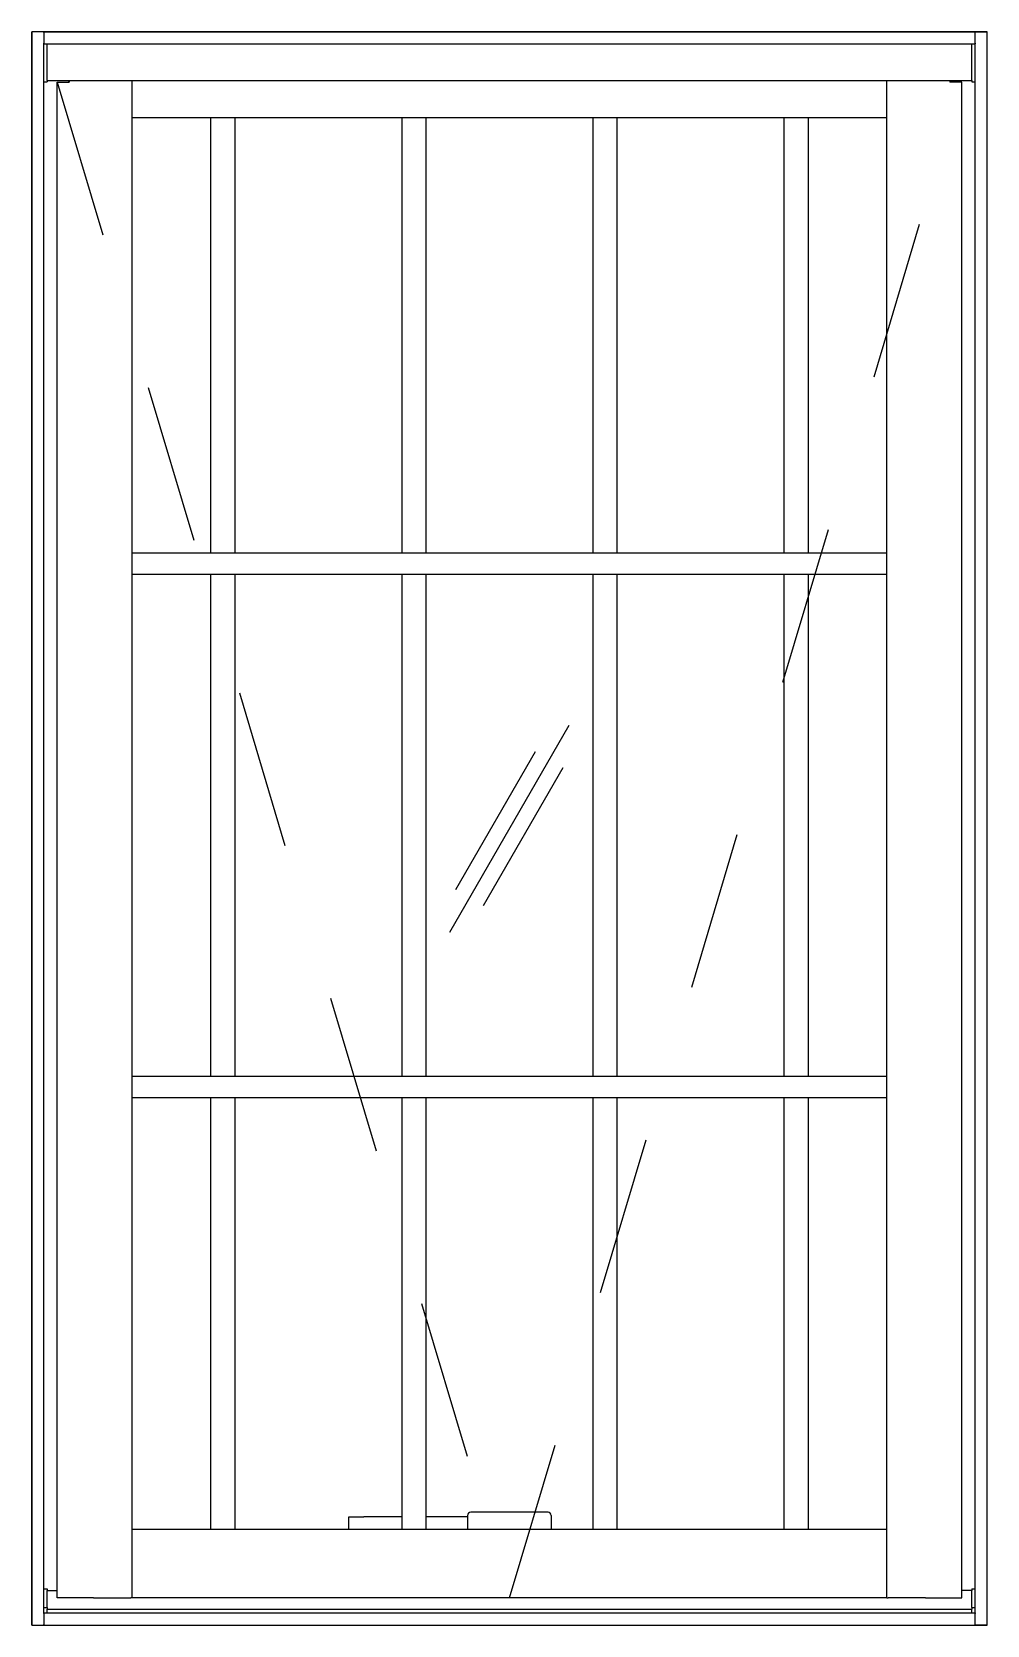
# Model space of a CAD drawing. Header units: millimetres. Extents: x 339.23 to 339.83, y 1056 to 1057.
import ezdxf

# ---------------------------------------------------------------- set-up
doc = ezdxf.new("R2010")
doc.units = ezdxf.units.MM
doc.header["$LTSCALE"] = 0.5
doc.linetypes.add('HIDDEN2', pattern=[0.1875, 0.125, -0.0625])
doc.layers.add('Gravia_Janelas', color=1, linetype='Continuous')
doc.layers.add('Gravia_Janelas_hidden2', color=1, linetype='HIDDEN2')

msp = doc.modelspace()

# ---------------------------------------------------------------- linework, layer by layer
at = {"layer": 'Gravia_Janelas'}
for p, q in [((339.2321, 1057.0034), (339.2325, 1057.0034)), ((339.2321, 1056.0034), (339.2321, 1057.0034)), ((339.2393, 1057.0034), (339.2325, 1057.0034)), ((339.2393, 1057.0034), (339.2397, 1057.0034)), ((339.2397, 1057.003), (339.2397, 1057.0034)), ((339.2397, 1057.0034), (339.8245, 1057.0034)), ((339.2397, 1057.003), (339.2397, 1056.9962)), ((339.8245, 1057.0034), (339.8245, 1057.003)), ((339.8249, 1057.0034), (339.8245, 1057.0034)), ((339.8245, 1056.9962), (339.8245, 1057.003)), ((339.8249, 1057.0034), (339.8317, 1057.0034)), ((339.8321, 1057.0034), (339.8317, 1057.0034)), ((339.8321, 1056.0034), (339.8321, 1057.0034)), ((339.2397, 1056.9958), (339.2397, 1056.9962)), ((339.2397, 1056.9958), (339.8245, 1056.9958)), ((339.2397, 1056.011), (339.2397, 1056.9958)), ((339.2417, 1056.9729), (339.2417, 1056.9958)), ((339.8225, 1056.9729), (339.8225, 1056.9958)), ((339.8245, 1056.9962), (339.8245, 1056.9958)), ((339.8245, 1056.011), (339.8245, 1056.9958)), ((339.2397, 1056.9719), (339.2417, 1056.9719)), ((339.2417, 1056.9729), (339.8225, 1056.9729)), ((339.2417, 1056.9729), (339.2417, 1056.9719)), ((339.248, 1056.9717), (339.2494, 1056.9717)), ((339.248, 1056.0204), (339.248, 1056.9717)), ((339.2494, 1056.9717), (339.2555, 1056.9717)), ((339.2553, 1056.9717), (339.2553, 1056.9729)), ((339.2555, 1056.9729), (339.2555, 1056.9717)), ((339.2951, 1056.0204), (339.2951, 1056.9729)), ((339.7691, 1056.0204), (339.7691, 1056.9729)), ((339.8087, 1056.9729), (339.8087, 1056.9717)), ((339.8148, 1056.9717), (339.8087, 1056.9717)), ((339.8089, 1056.9717), (339.8089, 1056.9729)), ((339.8162, 1056.9717), (339.8148, 1056.9717)), ((339.8162, 1056.0204), (339.8162, 1056.9717)), ((339.8225, 1056.9729), (339.8225, 1056.9719)), ((339.8225, 1056.9719), (339.8245, 1056.9719)), ((339.2951, 1056.9497), (339.7691, 1056.9497)), ((339.3446, 1056.6762), (339.3446, 1056.9497)), ((339.3596, 1056.9497), (339.3596, 1056.6762)), ((339.4646, 1056.6762), (339.4646, 1056.9497)), ((339.4796, 1056.9497), (339.4796, 1056.6762)), ((339.5846, 1056.6762), (339.5846, 1056.9497)), ((339.5996, 1056.9497), (339.5996, 1056.6762)), ((339.7046, 1056.6762), (339.7046, 1056.9497)), ((339.7196, 1056.9497), (339.7196, 1056.6762)), ((339.7691, 1056.6762), (339.2951, 1056.6762)), ((339.2951, 1056.663), (339.7691, 1056.663)), ((339.3446, 1056.3478), (339.3446, 1056.663)), ((339.3596, 1056.663), (339.3596, 1056.3478)), ((339.4646, 1056.3478), (339.4646, 1056.663)), ((339.4796, 1056.663), (339.4796, 1056.3478)), ((339.5846, 1056.3478), (339.5846, 1056.663)), ((339.5996, 1056.663), (339.5996, 1056.3478)), ((339.7046, 1056.3478), (339.7046, 1056.663)), ((339.7196, 1056.663), (339.7196, 1056.3478)), ((339.4946, 1056.4384), (339.5696, 1056.5683)), ((339.4984, 1056.4651), (339.5484, 1056.5517)), ((339.5158, 1056.4551), (339.5658, 1056.5417)), ((339.7691, 1056.3478), (339.2951, 1056.3478)), ((339.2951, 1056.3346), (339.7691, 1056.3346)), ((339.3446, 1056.0634), (339.3446, 1056.3346)), ((339.3596, 1056.3346), (339.3596, 1056.0634)), ((339.4646, 1056.0634), (339.4646, 1056.3346)), ((339.4796, 1056.3346), (339.4796, 1056.0634)), ((339.5846, 1056.0634), (339.5846, 1056.3346)), ((339.5996, 1056.3346), (339.5996, 1056.0634)), ((339.7046, 1056.0634), (339.7046, 1056.3346)), ((339.7196, 1056.3346), (339.7196, 1056.0634)), ((339.4311, 1056.0714), (339.4318, 1056.0714)), ((339.4311, 1056.0634), (339.4311, 1056.0714)), ((339.4318, 1056.0714), (339.4394, 1056.0714)), ((339.4394, 1056.0714), (339.4407, 1056.0714)), ((339.4415, 1056.0714), (339.4407, 1056.0714)), ((339.4432, 1056.0714), (339.4415, 1056.0714)), ((339.4646, 1056.0714), (339.4432, 1056.0714)), ((339.5058, 1056.0714), (339.4796, 1056.0714)), ((339.5058, 1056.0722), (339.5058, 1056.0634)), ((339.5563, 1056.0742), (339.5078, 1056.0742)), ((339.5583, 1056.0722), (339.5583, 1056.0634)), ((339.7691, 1056.0634), (339.2951, 1056.0634)), ((339.2401, 1056.0262), (339.2417, 1056.0262)), ((339.2417, 1056.0262), (339.2417, 1056.0252)), ((339.2417, 1056.0252), (339.248, 1056.0252)), ((339.2417, 1056.0144), (339.2417, 1056.0252)), ((339.2494, 1056.0204), (339.248, 1056.0204)), ((339.2708, 1056.0204), (339.2494, 1056.0204)), ((339.2708, 1056.0204), (339.2943, 1056.0204)), ((339.2951, 1056.0204), (339.2943, 1056.0204)), ((339.7691, 1056.0204), (339.2951, 1056.0204)), ((339.7691, 1056.0204), (339.7699, 1056.0204)), ((339.7934, 1056.0204), (339.7699, 1056.0204)), ((339.7934, 1056.0204), (339.8148, 1056.0204)), ((339.8148, 1056.0204), (339.8162, 1056.0204)), ((339.8225, 1056.0252), (339.8162, 1056.0252)), ((339.8225, 1056.0262), (339.8241, 1056.0262)), ((339.8225, 1056.0262), (339.8225, 1056.0252)), ((339.8225, 1056.0144), (339.8225, 1056.0252)), ((339.2397, 1056.0144), (339.2417, 1056.0144)), ((339.2397, 1056.0106), (339.2397, 1056.011)), ((339.2397, 1056.011), (339.8245, 1056.011)), ((339.2397, 1056.0106), (339.2397, 1056.0038)), ((339.2417, 1056.0144), (339.2417, 1056.0134)), ((339.2417, 1056.0134), (339.8225, 1056.0134)), ((339.2417, 1056.011), (339.2417, 1056.0134)), ((339.8225, 1056.0144), (339.8245, 1056.0144)), ((339.8225, 1056.0144), (339.8225, 1056.0134)), ((339.8225, 1056.011), (339.8225, 1056.0134)), ((339.8245, 1056.011), (339.8245, 1056.0106)), ((339.8245, 1056.0038), (339.8245, 1056.0106)), ((339.2325, 1056.0034), (339.2321, 1056.0034)), ((339.2325, 1056.0034), (339.2393, 1056.0034)), ((339.2397, 1056.0034), (339.2393, 1056.0034)), ((339.2397, 1056.0034), (339.2397, 1056.0038)), ((339.2397, 1056.0034), (339.8245, 1056.0034)), ((339.8245, 1056.0038), (339.8245, 1056.0034)), ((339.8245, 1056.0034), (339.8249, 1056.0034)), ((339.8317, 1056.0034), (339.8249, 1056.0034)), ((339.8317, 1056.0034), (339.8321, 1056.0034))]:
    msp.add_line(p, q, dxfattribs=at)
at = {"layer": 'Gravia_Janelas', "color": 2}
msp.add_lwpolyline([(339.8321, 1057.0034), (339.2321, 1057.0034), (339.2321, 1056.0034), (339.8321, 1056.0034)], close=True, dxfattribs=at)
at = {"layer": 'Gravia_Janelas'}
for centre, start, end in [((339.5078, 1056.0722), 90, 180), ((339.5563, 1056.0722), 0, 90)]:
    msp.add_arc(centre, 0.002, start, end, dxfattribs=at)
at = {"layer": 'Gravia_Janelas_hidden2'}
msp.add_lwpolyline([(339.248, 1056.9717), (339.5321, 1056.0204), (339.8162, 1056.9717)], dxfattribs=at)

doc.saveas('drawing.dxf')
